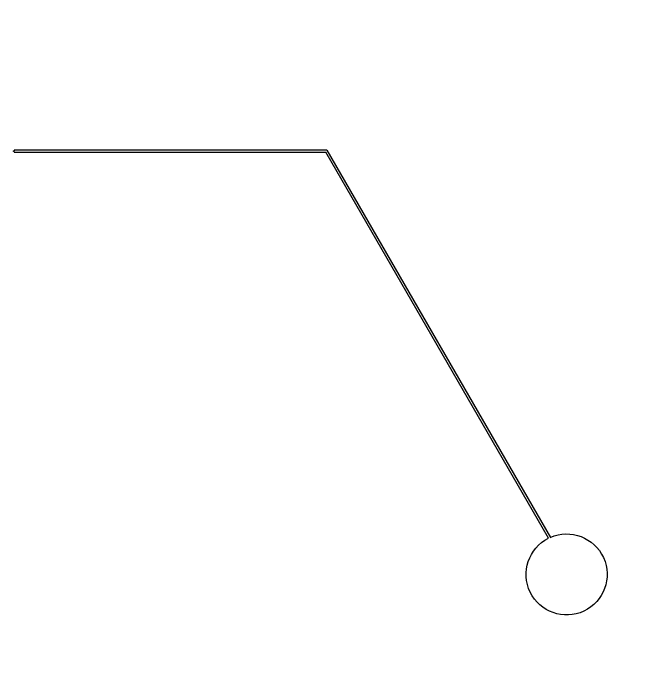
# Model space of a CAD drawing. Header units: inches. Extents: x 734146 to 834146, y 204695 to 304695.
# Drawn here: x 760581 to 763639, y 289377 to 292607 of the extents above; entities that cross this region are included whole.
import ezdxf

# ---------------------------------------------------------------- set-up
doc = ezdxf.new("R2010")
doc.units = ezdxf.units.IN
doc.header["$MEASUREMENT"] = 0

# ---------------------------------------------------------------- blocks, each defined once
blk = doc.blocks.new('*U8')
for points in [[(3869.6, 965.4), (2797.1, -892.2)], [(2802.9, -902.2), (3878.7, 961.1)], [(1297.1, -895.7), (1294.1, -895.7), (1294.1, -898.7), (1297.1, -898.7)], [(1297.1, -895.7), (1297.1, -892.2), (2797.1, -892.2)], [(2802.9, -902.2), (1297.1, -902.2), (1297.1, -898.7)]]:
    blk.add_lwpolyline(points)
blk.add_arc((3957.2, 1139.6), 195, 246.2579, 243.309)
blk = doc.blocks.new('*U6')
at = {"color": 0, "linetype": 'ByBlock', "lineweight": -2, "transparency": 16777216}
blk.add_blockref('*U8', (0, 0), dxfattribs=at)

msp = doc.modelspace()

# ---------------------------------------------------------------- linework, layer by layer
msp.add_circle((784146.5, 254695.1), 50000)

# ---------------------------------------------------------------- block references
at = {"xscale": -1, "rotation": 180}
msp.add_blockref('*U6', (759287.3, 291046.2), dxfattribs=at)

doc.saveas('drawing.dxf')
